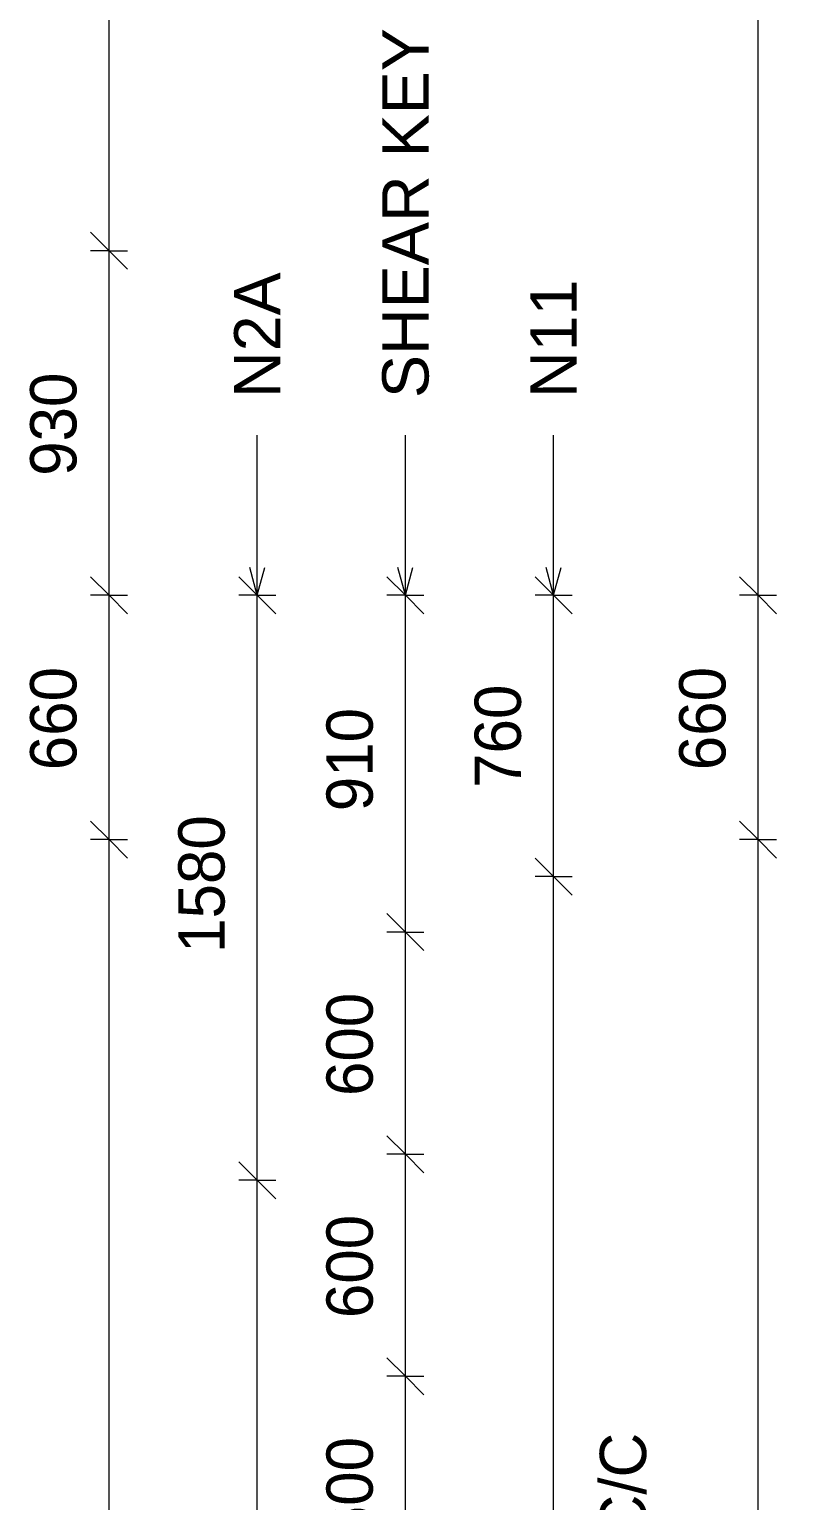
# Model space of a CAD drawing. Header units: millimetres. Extents: x -14784 to 1566, y -2747 to 9321.
# Drawn here: x -6422 to -4340, y 1254 to 5228 of the extents above; entities that cross this region are included whole.
import ezdxf

# ---------------------------------------------------------------- set-up
doc = ezdxf.new("R2010")
doc.units = ezdxf.units.MM
for name, color, linetype, lineweight in [('A-ANNO-DIMS', 211, 'Continuous', 9), ('A-ANNO-DIMS-50', 211, 'Continuous', 9), ('A-DETL-MBND', 5, 'Continuous', 18), ('G-ANNO-TEXT', 231, 'Continuous', 9)]:
    doc.layers.add(name, color=color, linetype=linetype, lineweight=lineweight)
doc.styles.add('Arial_1', font='arial.ttf', dxfattribs={"height": 125})
doc.styles.add('Nirmala UI Semilight', font='NirmalaS.ttf', dxfattribs={"height": 125})
doc.dimstyles.new('Arrow_Filled_-_2_5_NI_UI_1', dxfattribs={"dimscale": 304.8, "dimtxt": 130.920493, "dimasz": 0.328084, "dimexe": 0.164042, "dimexo": 0.0625, "dimgap": 0.164042, "dimtad": 1, "dimdec": 4, "dimzin": 0, "dimdsep": 46, "dimtxsty": 'Nirmala UI Semilight', "dimblk1": 'OBLIQUE', "dimblk2": 'OBLIQUE', "dimsah": 1, "dimcen": 0.09, "dimazin": 0, "dimtfac": 1, "dimtdec": 4, "dimtix": 1, "dimtmove": 0, "dimatfit": 3, "dimfxl": 0.164042, "dimfxlon": 1, "dimtvp": 1, "dimtolj": 1, "dimtzin": 0, "dimarcsym": 2})

# ---------------------------------------------------------------- blocks, each defined once
blk = doc.blocks.new('DIMBLOCK6-Elevation Front')
at = {"layer": 'A-ANNO-DIMS-50'}
for p, q in [((-5407.1, 1589.9), (-5457.1, 1639.9)), ((-5407.1, 1589.9), (-5457.1, 1589.9)), ((-5407.1, 989.9), (-5407.1, 1589.9)), ((-5407.1, 1589.9), (-5357.1, 1539.9)), ((-5407.1, 1589.9), (-5357.1, 1589.9)), ((-5407.1, 989.9), (-5457.1, 1039.9)), ((-5407.1, 989.9), (-5457.1, 989.9)), ((-5407.1, 989.9), (-5357.1, 939.9)), ((-5407.1, 989.9), (-5357.1, 989.9))]:
    blk.add_line(p, q, dxfattribs=at)
at = {"layer": 'A-ANNO-DIMS-50', "color": 0, "insert": (-5620.2, 1147.1), "char_height": 125, "width": 342.774, "attachment_point": 1, "rotation": 90, "line_spacing_factor": 1.142579, "style": 'Nirmala UI Semilight'}
blk.add_mtext('600', dxfattribs=at)
blk = doc.blocks.new('_Oblique')
at = {"color": 0, "linetype": 'ByBlock', "lineweight": -2}
blk.add_line((-0.5, -0.5), (0.5, 0.5), dxfattribs=at)
blk = doc.blocks.new('DIMBLOCK7-Elevation Front')
at = {"layer": 'A-ANNO-DIMS-50'}
for p, q in [((-5407.1, 2189.9), (-5457.1, 2239.9)), ((-5407.1, 2189.9), (-5457.1, 2189.9)), ((-5407.1, 1589.9), (-5407.1, 2189.9)), ((-5407.1, 2189.9), (-5357.1, 2139.9)), ((-5407.1, 2189.9), (-5357.1, 2189.9)), ((-5407.1, 1589.9), (-5457.1, 1639.9)), ((-5407.1, 1589.9), (-5457.1, 1589.9)), ((-5407.1, 1589.9), (-5357.1, 1539.9)), ((-5407.1, 1589.9), (-5357.1, 1589.9))]:
    blk.add_line(p, q, dxfattribs=at)
at = {"layer": 'A-ANNO-DIMS-50', "color": 0, "insert": (-5620.2, 1747.1), "char_height": 125, "width": 342.774, "attachment_point": 1, "rotation": 90, "line_spacing_factor": 1.142579, "style": 'Nirmala UI Semilight'}
blk.add_mtext('600', dxfattribs=at)
blk = doc.blocks.new('DIMBLOCK8-Elevation Front')
at = {"layer": 'A-ANNO-DIMS-50'}
for p, q in [((-5407.1, 2789.9), (-5457.1, 2839.9)), ((-5407.1, 2789.9), (-5457.1, 2789.9)), ((-5407.1, 2189.9), (-5407.1, 2789.9)), ((-5407.1, 2789.9), (-5357.1, 2739.9)), ((-5407.1, 2789.9), (-5357.1, 2789.9)), ((-5407.1, 2189.9), (-5457.1, 2239.9)), ((-5407.1, 2189.9), (-5457.1, 2189.9)), ((-5407.1, 2189.9), (-5357.1, 2139.9)), ((-5407.1, 2189.9), (-5357.1, 2189.9))]:
    blk.add_line(p, q, dxfattribs=at)
at = {"layer": 'A-ANNO-DIMS-50', "color": 0, "insert": (-5620.2, 2347.1), "char_height": 125, "width": 342.774, "attachment_point": 1, "rotation": 90, "line_spacing_factor": 1.142579, "style": 'Nirmala UI Semilight'}
blk.add_mtext('600', dxfattribs=at)
blk = doc.blocks.new('DIMBLOCK9-Elevation Front')
at = {"layer": 'A-ANNO-DIMS-50'}
for p, q in [((-5407.1, 3699.9), (-5457.1, 3749.9)), ((-5407.1, 3699.9), (-5457.1, 3699.9)), ((-5407.1, 2789.9), (-5407.1, 3699.9)), ((-5407.1, 3699.9), (-5357.1, 3649.9)), ((-5407.1, 3699.9), (-5357.1, 3699.9)), ((-5407.1, 2789.9), (-5457.1, 2839.9)), ((-5407.1, 2789.9), (-5457.1, 2789.9)), ((-5407.1, 2789.9), (-5357.1, 2739.9)), ((-5407.1, 2789.9), (-5357.1, 2789.9))]:
    blk.add_line(p, q, dxfattribs=at)
at = {"layer": 'A-ANNO-DIMS-50', "color": 0, "insert": (-5620.2, 3116.3), "char_height": 125, "width": 308.496, "attachment_point": 1, "rotation": 90, "line_spacing_factor": 1.142579, "style": 'Nirmala UI Semilight'}
blk.add_mtext('910', dxfattribs=at)
blk = doc.blocks.new('DIMBLOCK48-Elevation Front')
at = {"layer": 'A-ANNO-DIMS-50'}
for p, q in [((-5007.1, 2939.9), (-5057.1, 2989.9)), ((-5007.1, 2939.9), (-5057.1, 2939.9)), ((-5007, -1295.1), (-5007.1, 2939.9)), ((-5007.1, 2939.9), (-4957.1, 2889.9)), ((-5007.1, 2939.9), (-4957.1, 2939.9)), ((-5007, -1295.1), (-5057, -1245.1)), ((-5007, -1295.1), (-5057, -1295.1)), ((-5007, -1295.1), (-4957, -1345.1)), ((-5007, -1295.1), (-4957, -1295.1))]:
    blk.add_line(p, q, dxfattribs=at)
at = {"layer": 'A-ANNO-DIMS-50', "color": 0, "char_height": 125, "attachment_point": 1, "line_spacing_factor": 1.142579, "style": 'Nirmala UI Semilight'}
for s, insert, width, rotation in [('T8@200mm C/C', (-4882.1, 180.9), 1539.625, 90.0006), ('4235', (-5220.1, 630.8), 459.888, 90)]:
    blk.add_mtext(s, dxfattribs=dict(at, insert=insert, width=width, rotation=rotation))
blk = doc.blocks.new('DIMBLOCK49-Elevation Front')
at = {"layer": 'A-ANNO-DIMS-50'}
for p, q in [((-5007.1, 3699.9), (-5057.1, 3749.9)), ((-5007.1, 3699.9), (-5057.1, 3699.9)), ((-5007.1, 2939.9), (-5007.1, 3699.9)), ((-5007.1, 3699.9), (-4957.1, 3649.9)), ((-5007.1, 3699.9), (-4957.1, 3699.9)), ((-5007.1, 2939.9), (-5057.1, 2989.9)), ((-5007.1, 2939.9), (-5057.1, 2939.9)), ((-5007.1, 2939.9), (-4957.1, 2889.9)), ((-5007.1, 2939.9), (-4957.1, 2939.9))]:
    blk.add_line(p, q, dxfattribs=at)
at = {"layer": 'A-ANNO-DIMS-50', "color": 0, "insert": (-5220.2, 3179.4), "char_height": 125, "width": 337.061, "attachment_point": 1, "rotation": 90, "line_spacing_factor": 1.142579, "style": 'Nirmala UI Semilight'}
blk.add_mtext('760', dxfattribs=at)
blk = doc.blocks.new('DIMBLOCK55-Elevation Front')
at = {"layer": 'A-ANNO-DIMS-50'}
for p, q in [((-6207.1, 3039.9), (-6257.1, 3089.9)), ((-6207.1, 3039.9), (-6257.1, 3039.9)), ((-6207, -1395.1), (-6207.1, 3039.9)), ((-6207.1, 3039.9), (-6157.1, 2989.9)), ((-6207.1, 3039.9), (-6157.1, 3039.9)), ((-6207, -1395.1), (-6257, -1345.1)), ((-6207, -1395.1), (-6257, -1395.1)), ((-6207, -1395.1), (-6157, -1445.1)), ((-6207, -1395.1), (-6157, -1395.1))]:
    blk.add_line(p, q, dxfattribs=at)
at = {"layer": 'A-ANNO-DIMS-50', "color": 0, "insert": (-6420.1, 629.6), "char_height": 125, "width": 462.744, "attachment_point": 1, "rotation": 90, "line_spacing_factor": 1.142579, "style": 'Nirmala UI Semilight'}
blk.add_mtext('4435', dxfattribs=at)
blk = doc.blocks.new('DIMBLOCK56-Elevation Front')
at = {"layer": 'A-ANNO-DIMS-50'}
for p, q in [((-6207.1, 3699.9), (-6257.1, 3749.9)), ((-6207.1, 3699.9), (-6257.1, 3699.9)), ((-6207.1, 3039.9), (-6207.1, 3699.9)), ((-6207.1, 3699.9), (-6157.1, 3649.9)), ((-6207.1, 3699.9), (-6157.1, 3699.9)), ((-6207.1, 3039.9), (-6257.1, 3089.9)), ((-6207.1, 3039.9), (-6257.1, 3039.9)), ((-6207.1, 3039.9), (-6157.1, 2989.9)), ((-6207.1, 3039.9), (-6157.1, 3039.9))]:
    blk.add_line(p, q, dxfattribs=at)
at = {"layer": 'A-ANNO-DIMS-50', "color": 0, "insert": (-6420.2, 3227.1), "char_height": 125, "width": 342.774, "attachment_point": 1, "rotation": 90, "line_spacing_factor": 1.142579, "style": 'Nirmala UI Semilight'}
blk.add_mtext('660', dxfattribs=at)
blk = doc.blocks.new('DIMBLOCK57-Elevation Front')
at = {"layer": 'A-ANNO-DIMS-50'}
for p, q in [((-6207.1, 4630.3), (-6257.1, 4680.3)), ((-6207.1, 4630.3), (-6257.1, 4630.3)), ((-6207.1, 3699.9), (-6207.1, 4630.3)), ((-6207.1, 4630.3), (-6157.1, 4580.3)), ((-6207.1, 4630.3), (-6157.1, 4630.3)), ((-6207.1, 3699.9), (-6257.1, 3749.9)), ((-6207.1, 3699.9), (-6257.1, 3699.9)), ((-6207.1, 3699.9), (-6157.1, 3649.9)), ((-6207.1, 3699.9), (-6157.1, 3699.9))]:
    blk.add_line(p, q, dxfattribs=at)
at = {"layer": 'A-ANNO-DIMS-50', "color": 0, "insert": (-6420.2, 4022.3), "char_height": 125, "width": 342.774, "attachment_point": 1, "rotation": 90, "line_spacing_factor": 1.142579, "style": 'Nirmala UI Semilight'}
blk.add_mtext('930', dxfattribs=at)
blk = doc.blocks.new('DIMBLOCK73-Elevation Front')
at = {"layer": 'A-ANNO-DIMS-50'}
for p, q in [((-5807.1, 2119.7), (-5857.1, 2169.7)), ((-5807.1, 2119.7), (-5857.1, 2119.7)), ((-5807, -475), (-5807.1, 2119.7)), ((-5807.1, 2119.7), (-5757.1, 2069.7)), ((-5807.1, 2119.7), (-5757.1, 2119.7)), ((-5807, -475), (-5857, -425)), ((-5807, -475), (-5857, -475)), ((-5807, -475), (-5757, -525)), ((-5807, -475), (-5757, -475))]:
    blk.add_line(p, q, dxfattribs=at)
at = {"layer": 'A-ANNO-DIMS-50', "color": 0, "insert": (-6020.1, 631.9), "char_height": 125, "width": 457.032, "attachment_point": 1, "rotation": 90, "line_spacing_factor": 1.142579, "style": 'Nirmala UI Semilight'}
blk.add_mtext('2595', dxfattribs=at)
blk = doc.blocks.new('DIMBLOCK74-Elevation Front')
at = {"layer": 'A-ANNO-DIMS-50'}
for p, q in [((-5807.1, 3699.9), (-5857.1, 3749.9)), ((-5807.1, 3699.9), (-5857.1, 3699.9)), ((-5807.1, 2119.7), (-5807.1, 3699.9)), ((-5807.1, 3699.9), (-5757.1, 3649.9)), ((-5807.1, 3699.9), (-5757.1, 3699.9)), ((-5807.1, 2119.7), (-5857.1, 2169.7)), ((-5807.1, 2119.7), (-5857.1, 2119.7)), ((-5807.1, 2119.7), (-5757.1, 2069.7)), ((-5807.1, 2119.7), (-5757.1, 2119.7))]:
    blk.add_line(p, q, dxfattribs=at)
at = {"layer": 'A-ANNO-DIMS-50', "color": 0, "insert": (-6020.2, 2733.7), "char_height": 125, "width": 422.754, "attachment_point": 1, "rotation": 90, "line_spacing_factor": 1.142579, "style": 'Nirmala UI Semilight'}
blk.add_mtext('1580', dxfattribs=at)
blk = doc.blocks.new('DIMBLOCK99-Elevation Front')
at = {"layer": 'A-ANNO-DIMS-50'}
for p, q in [((-4454.8, 3039.9), (-4504.8, 3089.9)), ((-4454.8, 3039.9), (-4504.8, 3039.9)), ((-4454.8, -1395.1), (-4454.8, 3039.9)), ((-4454.8, 3039.9), (-4404.8, 2989.9)), ((-4454.8, 3039.9), (-4404.8, 3039.9)), ((-4454.8, -1395.1), (-4504.8, -1345.1)), ((-4454.8, -1395.1), (-4504.8, -1395.1)), ((-4454.8, -1395.1), (-4404.8, -1445.1)), ((-4454.8, -1395.1), (-4404.8, -1395.1))]:
    blk.add_line(p, q, dxfattribs=at)
at = {"layer": 'A-ANNO-DIMS-50', "color": 0, "insert": (-4667.9, 629.6), "char_height": 125, "width": 462.744, "attachment_point": 1, "rotation": 90, "line_spacing_factor": 1.142579, "style": 'Nirmala UI Semilight'}
blk.add_mtext('4435', dxfattribs=at)
blk = doc.blocks.new('DIMBLOCK100-Elevation Front')
at = {"layer": 'A-ANNO-DIMS-50'}
for p, q in [((-4454.8, 3699.9), (-4504.8, 3749.9)), ((-4454.8, 3699.9), (-4504.8, 3699.9)), ((-4454.8, 3039.9), (-4454.8, 3699.9)), ((-4454.8, 3699.9), (-4404.8, 3649.9)), ((-4454.8, 3699.9), (-4404.8, 3699.9)), ((-4454.8, 3039.9), (-4504.8, 3089.9)), ((-4454.8, 3039.9), (-4504.8, 3039.9)), ((-4454.8, 3039.9), (-4404.8, 2989.9)), ((-4454.8, 3039.9), (-4404.8, 3039.9))]:
    blk.add_line(p, q, dxfattribs=at)
at = {"layer": 'A-ANNO-DIMS-50', "color": 0, "insert": (-4667.9, 3227.1), "char_height": 125, "width": 342.774, "attachment_point": 1, "rotation": 90, "line_spacing_factor": 1.142579, "style": 'Nirmala UI Semilight'}
blk.add_mtext('660', dxfattribs=at)

msp = doc.modelspace()

# ---------------------------------------------------------------- linework, layer by layer
at = {"layer": 'A-DETL-MBND'}
for p, q in [((-4454.84669, 3699.89525), (-4454.84669, 8705.81849)), ((-6207.09092, 3699.87694), (-6207.09092, 5699.87694))]:
    msp.add_line(p, q, dxfattribs=at)
at = {"layer": 'G-ANNO-TEXT', "color": 250}
for p, q in [((-5806.90683, 3699.7478), (-5806.91135, 4132.38185)), ((-5407.03315, 3699.74396), (-5407.03767, 4132.37801)), ((-5007.03315, 3699.74814), (-5007.03767, 4132.38219)), ((-5806.90683, 3699.7478), (-5827.0038, 3774.74759)), ((-5806.90683, 3699.7478), (-5786.81142, 3774.74801)), ((-5407.03315, 3699.74396), (-5427.13012, 3774.74375)), ((-5407.03315, 3699.74396), (-5386.93774, 3774.74417)), ((-5007.03315, 3699.74814), (-5027.13012, 3774.74793)), ((-5007.03315, 3699.74814), (-4986.93774, 3774.74835))]:
    msp.add_line(p, q, dxfattribs=at)

# ---------------------------------------------------------------- texts
at = {"layer": 'G-ANNO-TEXT', "color": 7, "char_height": 125, "attachment_point": 1, "rotation": 90, "style": 'Arial_1'}
for s, insert, width in [('SHEAR KEY', (-5469.53871, 4232.377), 1206.5396875), ('N2A', (-5869.41239, 4232.38084), 408.860625), ('N11', (-5069.53871, 4232.38118), 384.81)]:
    msp.add_mtext(s, dxfattribs=dict(at, insert=insert, width=width))

# ---------------------------------------------------------------- dimensions: what is measured, and where the dimension line sits
at = {"layer": 'A-ANNO-DIMS'}
for base, p1, p2, override, picture, middle in [((-6207.10064, 4630.33666), (-6257.09092, 3699.87642), (-6257.10064, 4630.33614), {"dimpost": '<>', "dimfxl": 930.459719}, 'DIMBLOCK57-Elevation Front', (-6092.46015, 4165.108)), ((-6207.09092, 3699.87694), (-6257.08403, 3039.87642), (-6257.09092, 3699.87642), {"dimpost": '<>', "dimfxl": 660}, 'DIMBLOCK56-Elevation Front', (-6092.45184, 3369.87814)), ((-5807.09092, 3699.88112), (-5857.07441, 2119.74396), (-5857.09092, 3699.8806), {"dimpost": '<>', "dimfxl": 1580.136634}, 'DIMBLOCK74-Elevation Front', (-5692.14194, 2909.814)), ((-5407.09092, 3699.8853), (-5457.08142, 2789.88478), (-5457.09092, 3699.88478), {"dimpost": '<>', "dimfxl": 910}, 'DIMBLOCK9-Elevation Front', (-5292.10186, 3244.8865)), ((-5007.09092, 3699.88948), (-5057.08298, 2939.87914), (-5057.09092, 3699.88896), {"dimpost": '<>', "dimfxl": 760.009818}, 'DIMBLOCK49-Elevation Front', (-4892.45132, 3319.88577)), ((-4454.84669, 3699.89525), (-4504.83979, 3039.89473), (-4504.84669, 3699.89473), {"dimpost": '<>', "dimfxl": 660}, 'DIMBLOCK100-Elevation Front', (-4340.2076, 3369.89645)), ((-6207.08403, 3039.87694), (-6257.03769, -1395.12358), (-6257.08403, 3039.87642), {"dimpost": '<>', "dimfxl": 4435}, 'DIMBLOCK55-Elevation Front', (-6092.42522, 822.37814)), ((-4454.83979, 3039.89525), (-4504.79345, -1395.10527), (-4504.83979, 3039.89473), {"dimpost": '<>', "dimfxl": 4435}, 'DIMBLOCK99-Elevation Front', (-4340.18099, 822.39645)), ((-5407.08142, 2789.8853), (-5457.07515, 2189.88478), (-5457.08142, 2789.88478), {"dimpost": '<>', "dimfxl": 600}, 'DIMBLOCK8-Elevation Front', (-5292.44265, 2489.8865)), ((-5407.07515, 2189.8853), (-5457.06888, 1589.88478), (-5457.07515, 2189.88478), {"dimpost": '<>', "dimfxl": 600}, 'DIMBLOCK7-Elevation Front', (-5292.43638, 1889.8865)), ((-5807.074413, 2119.744486), (-5857.047302, -475.024093), (-5857.074413, 2119.743964), {"dimpost": '<>', "dimfxl": 2594.768057}, 'DIMBLOCK73-Elevation Front', (-5692.425223, 822.361656)), ((-5407.06888, 1589.8853), (-5457.06261, 989.88478), (-5457.06888, 1589.88478), {"dimpost": '<>', "dimfxl": 600}, 'DIMBLOCK6-Elevation Front', (-5292.43011, 1289.8865))]:
    dim = msp.add_linear_dim(base=base, p1=p1, p2=p2, angle=270.00059865, dimstyle='Arrow_Filled_-_2_5_NI_UI_1', override=override, dxfattribs=at)
    dim.commit()
    dim.dimension.update_dxf_attribs({"geometry": picture, "text_midpoint": middle})
dim = msp.add_linear_dim(base=(-5007.08298, 2939.87966), p1=(-5057.03873, -1295.12086), p2=(-5057.08298, 2939.87914), angle=270.00059865, text='<>\\XT8@200mm C/C', dimstyle='Arrow_Filled_-_2_5_NI_UI_1', override={"dimpost": '<>', "dimfxl": 4235}, dxfattribs=at)
dim.commit()
dim.dimension.update_dxf_attribs({"geometry": 'DIMBLOCK48-Elevation Front', "text_midpoint": (-5007.06086, 822.37966)})

doc.saveas('drawing.dxf')
